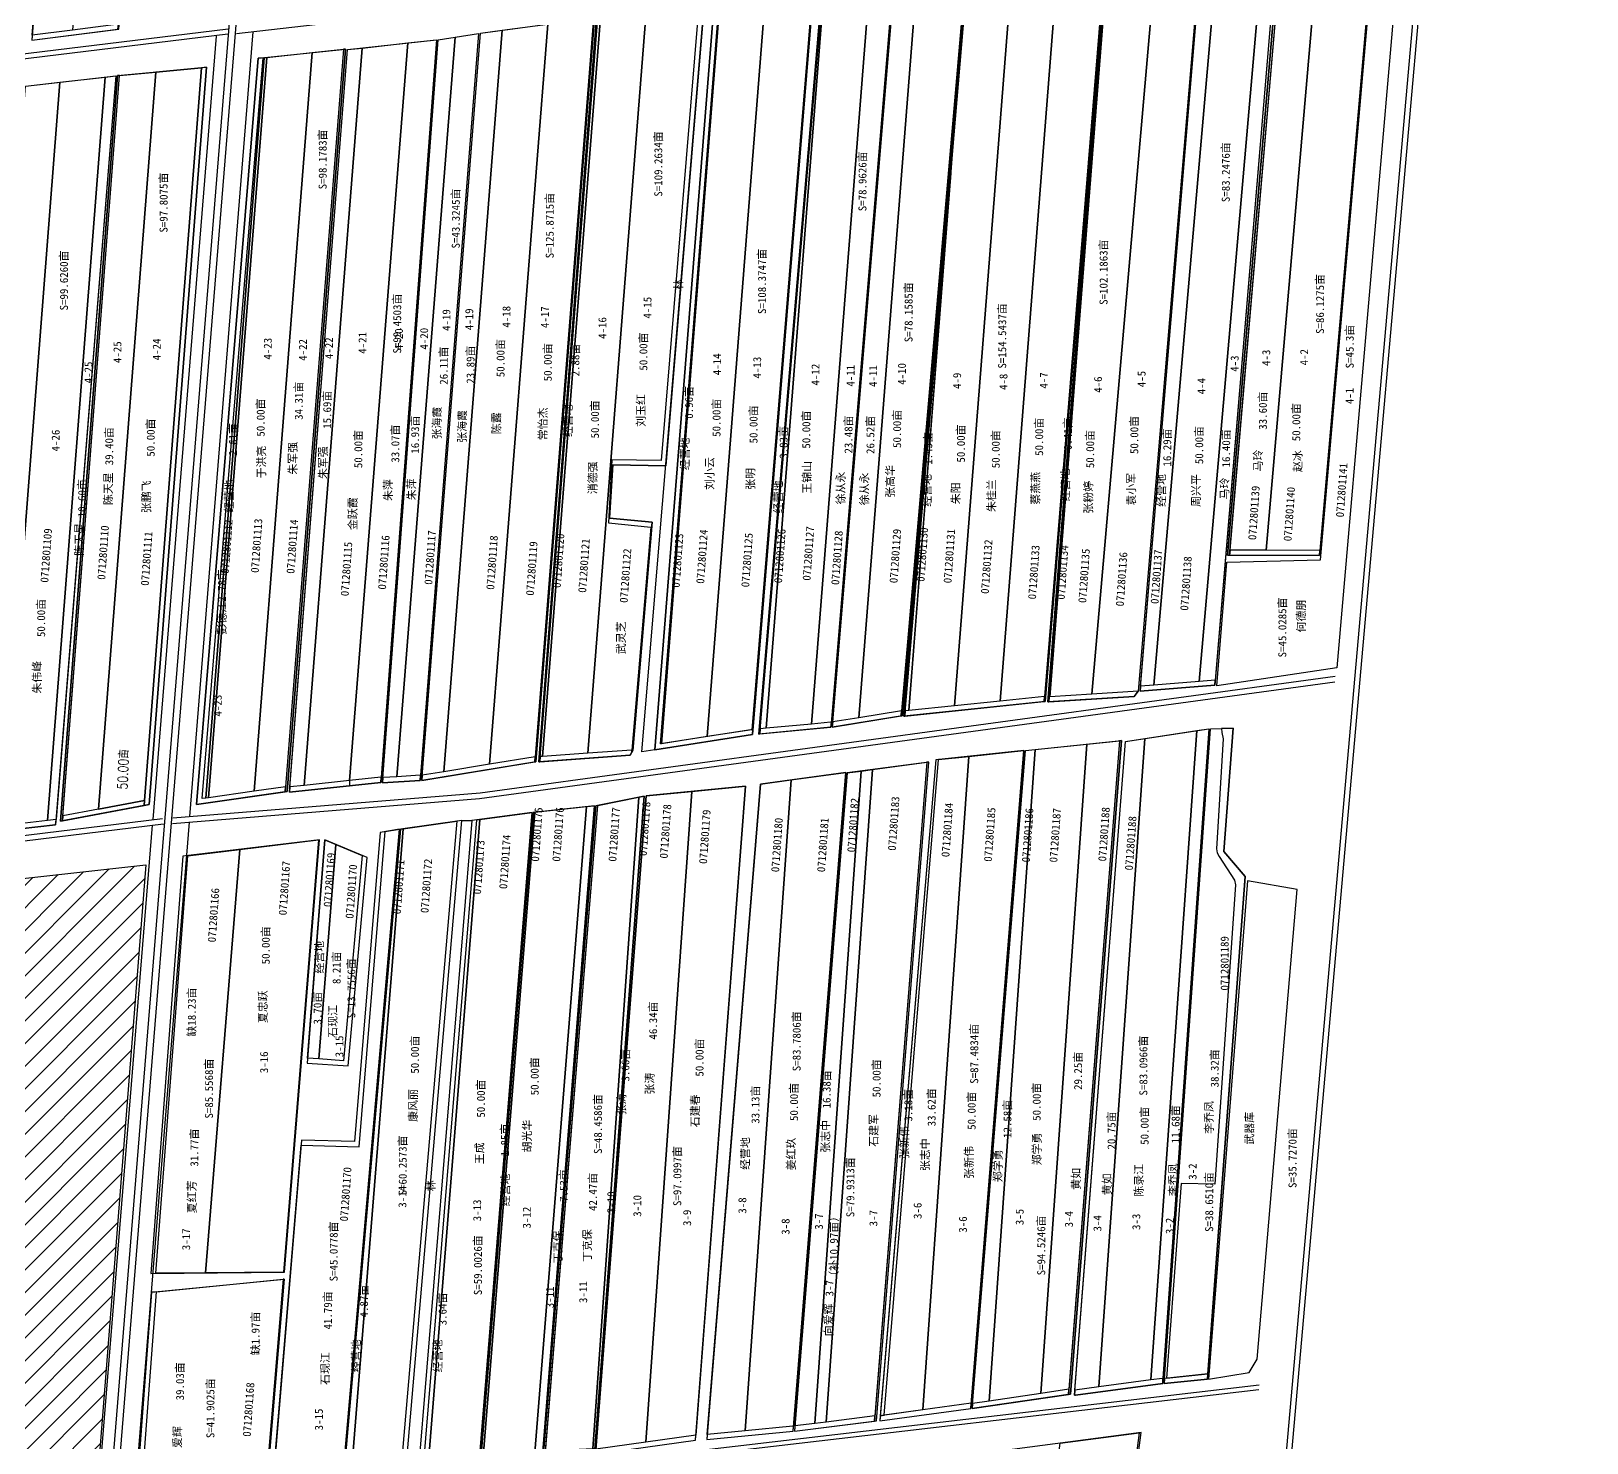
# Model space of a CAD drawing. Extents: x 544477 to 562575, y 4986974 to 4992709.
# Drawn here: x 547073 to 548629, y 4989064 to 4990475 of the extents above; entities that cross this region are included whole.
import ezdxf
from ezdxf.enums import TextEntityAlignment as Align

# ---------------------------------------------------------------- set-up
doc = ezdxf.new("R2010")
doc.units = 0
doc.header["$LTSCALE"] = 10
doc.layers.get('0').update_dxf_attribs({"linetype": 'CONTINUOUS'})
for name, color, linetype in [('2019年企业分流', 7, 'CONTINUOUS'), ('2021', 7, 'CONTINUOUS'), ('2022年', 6, 'CONTINUOUS'), ('JMD', 6, 'CONTINUOUS'), ('出水桩地块', 2, 'CONTINUOUS'), ('地号', 7, 'CONTINUOUS'), ('地物扣减', 7, 'CONTINUOUS'), ('地籍号', 2, 'CONTINUOUS'), ('权利人', 1, 'CONTINUOUS'), ('注记', 1, 'CONTINUOUS'), ('测地框', 7, 'CONTINUOUS'), ('测地框面积', 7, 'CONTINUOUS'), ('经营地地块', 7, 'CONTINUOUS'), ('经营地面积', 7, 'CONTINUOUS'), ('路、林、渠', 7, 'CONTINUOUS'), ('身份地地块', 7, 'CONTINUOUS'), ('身份地面积', 7, 'CONTINUOUS'), ('连部', 7, 'CONTINUOUS')]:
    doc.layers.add(name, color=color, linetype=linetype)
doc.styles.add('HZ', font='rs.shx', dxfattribs={"width": 0.8, "bigfont": 'hztxt.shx'})
doc.styles.add('宋体', font='')
doc.styles.get('宋体').set_extended_font_data('SimSun')

msp = doc.modelspace()

# ---------------------------------------------------------------- hatches: boundary and pattern name
at = {"layer": 'JMD', "linetype": 'Continuous'}
h = msp.add_hatch(dxfattribs=at)
h.set_pattern_fill('411B', scale=10, style=0)
h.set_pattern_definition([(45, (0, 0), (-11.3137085, 11.3137085), [])])
h.paths.add_polyline_path([(547188, 4989641.5), (546594, 4989575.6), (546544.6, 4988925.2), (547137.6, 4988997.8)])
h.paths.add_polyline_path([(546933.2, 4989381.4), (546933.2, 4989326.7), (546776.5, 4989326.7), (546776.5, 4989381.4)])

# ---------------------------------------------------------------- linework, layer by layer
at = {"linetype": 'Continuous', "elevation": 282.2, "flags": 128}
msp.add_lwpolyline([(548252.5, 4989777.4), (548263.5, 4989777.8), (548263.6, 4989773.7), (548265, 4989767.5), (548258.5, 4989657.5), (548259.2, 4989653.7), (548261, 4989649.9), (548276.4, 4989626.1), (548277.5, 4989621.4), (548256.8, 4989322.3), (548223, 4989323.2), (548208.3, 4989128.4), (548206.5, 4989128.2)], close=True, dxfattribs=at)
at = {"color": 2, "linetype": 'Continuous', "flags": 128}
msp.add_lwpolyline([(548287, 4989630), (548265.7, 4989654.9), (548275, 4989778.2), (548263.5, 4989777.8), (548263.6, 4989773.7), (548265, 4989767.5), (548258.5, 4989657.5), (548259.2, 4989653.7), (548261, 4989649.9), (548276.4, 4989626.1), (548277.5, 4989621.4), (548256.8, 4989322.3), (548223, 4989323.2), (548208.3, 4989128.4), (548249.9, 4989132.7)], close=True, dxfattribs=at)
at = {"layer": '2019年企业分流', "color": 2, "linetype": 'Continuous'}
msp.add_lwpolyline([(547306.4, 4990448.2), (547309, 4990448.5), (547250.8, 4989708.6), (547248.2, 4989708.3)], close=True, dxfattribs=at)
at = {"layer": '2019年企业分流', "color": 1, "linetype": 'Continuous'}
msp.add_lwpolyline([(547576.9, 4989694.1), (547628.8, 4989699.7), (547577.1, 4989054.3), (547524.9, 4989045.4)], close=True, dxfattribs=at)
at = {"layer": '2021', "color": 1, "linetype": 'Continuous'}
for points in [[(547544.4, 4990475.6), (547589.9, 4990481.7), (547531.7, 4989742.1), (547486.1, 4989734.6)], [(547680.9, 4989709.2), (547686.3, 4989710.3), (547637.1, 4989057.9), (547634.9, 4989057.8)], [(547688.4, 4989710.6), (547734.1, 4989714.9), (547688.1, 4989064.7), (547638.1, 4989057.7), (547638.1, 4989057.7)]]:
    msp.add_lwpolyline(points, close=True, dxfattribs=at)
at = {"layer": '2022年', "color": 4, "linetype": 'Continuous'}
for points in [[(547688.2, 4990493.9), (547741.1, 4990500.5), (547703.3, 4990045.5), (547654.1, 4990046.3), (547650.5, 4989983.2), (547692.8, 4989979.1), (547674.1, 4989756.2), (547630, 4989753.1)], [(547589.9, 4990481.7), (547635.5, 4990488), (547577.4, 4989749.5), (547531.7, 4989742.1)], [(547404.3, 4990457.9), (547449.9, 4990463), (547391.9, 4989725.7), (547346.3, 4989720.9)], [(548128.7, 4989762.2), (548161.5, 4989765.6), (548110.7, 4989117.4), (548082.8, 4989113.3)], [(548167.6, 4989764.8), (548186.7, 4989767.8), (548140.9, 4989119.7), (548116.9, 4989116.4)], [(547889.3, 4989733.5), (547903.1, 4989735.3), (547856.9, 4989083.2), (547836.9, 4989080.7)], [(548102, 4989063.5), (548181, 4989073.9), (548135.8, 4988727.1), (548130.2, 4988722), (548120.4, 4988656.1), (548099.1, 4988630.5), (548045.2, 4988628.5)]]:
    msp.add_lwpolyline(points, close=True, dxfattribs=at)
at = {"layer": '2022年', "color": 4, "linetype": 'Continuous', "flags": 128}
msp.add_lwpolyline([(547926.1, 4989091.5), (547980.6, 4989746.7), (548011, 4989749.9), (547964.8, 4989096.8)], close=True, dxfattribs=at)
at = {"layer": '出水桩地块', "color": 7, "linetype": 'Continuous', "flags": 128}
for points in [[(548324.3, 4990567.9), (548322.2, 4990567.7), (548269.5, 4989951), (548271.5, 4989951)], [(548147.8, 4990547.3), (548146.7, 4990547.2), (548086.4, 4989809.8), (548086, 4989804.7), (548087, 4989804.8)], [(548149.3, 4990547.3), (548148.3, 4990547.1), (548089.9, 4989804.4), (548090.9, 4989804.5)], [(548008.6, 4990532.3), (548007.6, 4990532.2), (547943.5, 4989795.4), (547943.1, 4989790.3), (547944.1, 4989790.5)], [(548010, 4990532.4), (548009, 4990532.3), (547945.7, 4989790.1), (547946.7, 4989790.2)], [(547864.8, 4990514.6), (547863.8, 4990514.5), (547800.9, 4989772.3), (547801.9, 4989772.4)], [(547855.1, 4990511.9), (547854.1, 4990511.8), (547793.9, 4989776.6), (547794.9, 4989776.8)], [(547636.5, 4990488.1), (547635.5, 4990488), (547577, 4989744.4), (547578, 4989744.6)], [(547639.9, 4990487.9), (547638.8, 4990487.8), (547580.9, 4989744.6), (547581.9, 4989744.6)], [(547387.6, 4990456.8), (547385.6, 4990456.6), (547327.9, 4989719.6), (547327.9, 4989719.6), (547327.5, 4989714.5), (547329.5, 4989714.8)], [(547161.9, 4990430.5), (547159.8, 4990430.3), (547102.8, 4989685.1), (547104.8, 4989685.5)], [(547971, 4989744.3), (547969, 4989744), (547916.4, 4989085.6), (547918.4, 4989085.8)], [(547326.3, 4989227.4), (547325.3, 4989227.3), (547307.6, 4989013.5), (547308.6, 4989013.6)], [(548122.3, 4988655.2), (548132.1, 4988721), (548137.6, 4988726.1), (548183.1, 4989074.2), (548181, 4989073.9), (548135.8, 4988727.1), (548130.2, 4988722), (548120.4, 4988656.1), (548099.1, 4988630.5), (548101.8, 4988630.6)]]:
    msp.add_lwpolyline(points, close=True, dxfattribs=at)
at = {"layer": '地物扣减', "color": 7, "linetype": 'Continuous', "flags": 128}
for points in [[(548091.3, 4989809.5), (548149.3, 4990547.3), (548148.3, 4990547.1), (548089.9, 4989804.4), (548090.9, 4989804.5)], [(547694.2, 4989983.9), (547651.8, 4989988.1), (547654.9, 4990041.3), (547707.8, 4990040.4), (547746.2, 4990501.1), (547741.1, 4990500.5), (547703.3, 4990045.5), (547654.1, 4990046.3), (547650.5, 4989983.2), (547692.8, 4989979.1), (547674.1, 4989756.2), (547673.9, 4989753.9), (547675.1, 4989755.7)], [(547794.5, 4989771.7), (547794.9, 4989776.8), (547702.5, 4989762.5), (547761.2, 4990503.2), (547756.1, 4990502.7), (547697.1, 4989756.6)], [(547160.3, 4990476.7), (547160.7, 4990481.7), (547114.8, 4990475.9), (547074.5, 4990470.8), (547074.1, 4990465.7)], [(547248.9, 4990438.6), (547243.9, 4990438.2), (547186.9, 4989705.9), (547186.5, 4989700.8), (547191.6, 4989701.7)], [(547327.5, 4989714.5), (547327.9, 4989719.6), (547296.4, 4989715.1), (547250.8, 4989708.6), (547248.2, 4989708.3), (547244.3, 4989707.7), (547305.6, 4990448.2), (547300.5, 4990447.6), (547238.8, 4989701.9)], [(547950.8, 4989795.7), (547947.2, 4989795.3), (547993, 4990332.7)], [(548361.8, 4989955.8), (548308, 4989955.9), (548271.9, 4989956), (548271.5, 4989951), (548361.3, 4989950.8)], [(548176.1, 4989809.9), (548180.2, 4989815.2), (548133.9, 4989812.2), (548091.7, 4989809.5), (548091.3, 4989809.5), (548090.9, 4989804.5)], [(548256.7, 4989821), (548257.1, 4989826), (548241.2, 4989824.8), (548195.9, 4989821.2), (548182.4, 4989820.1), (548182, 4989815.1)], [(548086, 4989804.7), (548086.4, 4989809.8), (548042, 4989805.2), (547996.4, 4989800.4), (547950.8, 4989795.7), (547947.2, 4989795.3), (547946.7, 4989790.2)], [(547872.9, 4989779.1), (547873.4, 4989784.2), (547872.4, 4989784.1), (547853.7, 4989782.3), (547808.1, 4989778), (547802.3, 4989777.4), (547801.9, 4989772.4)], [(547943.1, 4989790.3), (547943.5, 4989795.4), (547900.8, 4989788.6), (547874.8, 4989784.4), (547874.3, 4989779.3)], [(547673.9, 4989753.9), (547674.1, 4989756.2), (547630, 4989753.1), (547584.7, 4989749.8), (547582.3, 4989749.7), (547581.9, 4989744.6), (547672.2, 4989751)], [(548163.5, 4989765.8), (548161.5, 4989765.6), (548110.3, 4989112.2), (548112.3, 4989112.5)], [(547577, 4989744.4), (547577.4, 4989749.5), (547531.7, 4989742.1), (547486.1, 4989734.6), (547464.4, 4989731), (547463.9, 4989725.9)], [(547422.9, 4989724), (547423.3, 4989729), (547423.1, 4989729), (547391.9, 4989725.7), (547346.3, 4989720.9), (547332, 4989719.4), (547331.6, 4989714.3)], [(547423.3, 4989729), (547423.1, 4989729), (547391.9, 4989725.7), (547391.6, 4989720.7), (547422.9, 4989724)], [(547462.8, 4989731), (547462.4, 4989731), (547439, 4989729.5), (547425, 4989728.7), (547424.6, 4989723.6), (547462.4, 4989726)], [(547462.8, 4989731), (547462.4, 4989731), (547439, 4989729.5), (547425, 4989728.7), (547424.6, 4989723.6), (547462.4, 4989726)], [(547186.5, 4989700.8), (547186.9, 4989705.9), (547140.8, 4989697.3), (547105.2, 4989690.6), (547104.8, 4989685.5)], [(547186.9, 4989705.9), (547140.8, 4989697.3), (547105.2, 4989690.6), (547104.8, 4989685.5), (547186.5, 4989700.8)], [(547639.9, 4989701), (547637.9, 4989700.5), (547585.4, 4989050.2), (547587.4, 4989050.3)], [(547098, 4989681.6), (547098.4, 4989686.7), (547089.7, 4989685.7), (547044.4, 4989680.6), (547009.5, 4989676.6), (547009.1, 4989671.5)], [(547504, 4989686), (547499, 4989685.3), (547442.8, 4989032.5), (547393.1, 4989026.9), (547385.5, 4989026.1), (547385, 4989021), (547447.5, 4989028)], [(547521.1, 4989039.7), (547521.5, 4989044.8), (547520.5, 4989044.7), (547469.9, 4989036.9), (547465.4, 4989036.1), (547519, 4989686.6), (547513.9, 4989686), (547459.9, 4989030.2)], [(547308.6, 4989013.6), (547326.3, 4989227.4), (547325.3, 4989227.3), (547308.1, 4989018.6), (547183.3, 4989006), (547198.9, 4989214.9), (547193.8, 4989214.4), (547177.9, 4989000.5)], [(548249.9, 4989132.7), (548206.5, 4989128.2), (548206.2, 4989123.1), (548249.5, 4989127.6)], [(548110.3, 4989112.2), (548110.7, 4989117.4), (548082.8, 4989113.3), (548031, 4989105.6), (548014.5, 4989103.2), (548014, 4989098.1)], [(548204.6, 4989123.2), (548204.9, 4989128.2), (548204.4, 4989128.3), (548192.8, 4989126.7), (548140.9, 4989119.7), (548116.9, 4989116.4), (548116.5, 4989111.5), (548117.3, 4989111.4)], [(548012.7, 4989098.3), (548013.1, 4989103.4), (547964.8, 4989096.8), (547922.3, 4989091), (547921.8, 4989085.9)], [(547916.4, 4989085.6), (547916.8, 4989090.7), (547868.2, 4989084.6), (547856.9, 4989083.2), (547836.9, 4989080.7), (547836.5, 4989075.6)], [(547737.7, 4989066.6), (547738.1, 4989071.7), (547688.1, 4989064.7), (547638.1, 4989057.7), (547637.7, 4989052.6)], [(547835.1, 4989075.6), (547835.5, 4989080.6), (547834.8, 4989080.6), (547787.1, 4989075.9), (547749.2, 4989072.2), (547748.8, 4989067.1)]]:
    msp.add_lwpolyline(points, close=True, dxfattribs=at)
msp.add_lwpolyline([(547391.9, 4989725.7), (547391.6, 4989720.7)], dxfattribs=at)
at = {"layer": '测地框', "linetype": 'Continuous', "flags": 128}
for points, elevation in [([(547219.5, 4991214.6), (547133.5, 4991207.4), (547074.1, 4990465.7), (547161.3, 4990476.8)], 280.4), ([(548417.6, 4990580.7), (548443.4, 4990583.7), (548378.6, 4989838.4), (548258.7, 4989820.6), (548268.9, 4989944), (548362.4, 4989946.5)], 281.1), ([(548322.2, 4990567.7), (548415.9, 4990578.1), (548361.3, 4989950.8), (548269.5, 4989951)], 281.3), ([(548244, 4990558.4), (548319.5, 4990567.9), (548256.7, 4989821), (548182, 4989815.1)], 281.4), ([(548009, 4990532.3), (548147.8, 4990547.3), (548087, 4989804.8), (547945.7, 4989790.1)], 281.4), ([(548148.3, 4990547.1), (548242.6, 4990558.5), (548180.2, 4989815.2), (548176.1, 4989809.9), (548089.9, 4989804.4)], 281.5), ([(547936.4, 4990523.4), (548008.6, 4990532.3), (547944.1, 4989790.5), (547874.3, 4989779.3)], 281.1), ([(547863.8, 4990514.5), (547934.7, 4990522.5), (547872.9, 4989779.1), (547800.9, 4989772.3)], 281.3), ([(547638.8, 4990487.8), (547746.2, 4990501.1), (547707.8, 4990040.4), (547654.9, 4990041.3), (547651.8, 4989988.1), (547694.2, 4989983.9), (547675.1, 4989755.7), (547672.2, 4989751), (547580.9, 4989744.6)], 281.5), ([(547756.1, 4990502.7), (547855.1, 4990511.9), (547794.5, 4989771.7), (547697.1, 4989756.6)], 281.4), ([(547522.6, 4990472.6), (547636.5, 4990488.1), (547578, 4989744.6), (547463.9, 4989725.9)], 281.2), ([(547480.3, 4990466.2), (547520.8, 4990472.5), (547462.4, 4989726), (547424.6, 4989723.6)], 281.2), ([(547300.5, 4990447.6), (547387.6, 4990456.8), (547329.5, 4989714.8), (547238.8, 4989701.9)], 281.4), ([(547389.9, 4990456.3), (547478.8, 4990466.2), (547422.9, 4989724), (547331.6, 4989714.3)], 281.2), ([(547191.6, 4989701.7), (547102.8, 4989685.1), (547159.8, 4990430.3), (547248.9, 4990438.6)], 281.1), ([(547098, 4989681.6), (547009.1, 4989671.5), (547067.7, 4990419.8), (547158, 4990430)], 281.2), ([(548167.6, 4989764.8), (548250.8, 4989777.5), (548204.6, 4989123.2), (548117.3, 4989111.4), (548116.5, 4989111.5)], 281.7), ([(548249.5, 4989127.6), (548206.2, 4989123.1), (548252.5, 4989777.4), (548275, 4989778.2), (548265.7, 4989654.9), (548287, 4989630)], 282.2), ([(548065.8, 4989755.8), (547977.9, 4989746.4), (547921.8, 4989085.9), (548012.7, 4989098.3)], 281.7), ([(548067.6, 4989755.8), (548163.5, 4989765.8), (548112.3, 4989112.5), (548014, 4989098.1)], 281.7), ([(547971, 4989744.3), (547889.3, 4989733.5), (547836.5, 4989075.6), (547918.4, 4989085.8)], 281.7), ([(547887.9, 4989733.9), (547802.5, 4989722.1), (547748.8, 4989067.1), (547835.1, 4989075.6)], 281.8), ([(547686.3, 4989710.3), (547637.9, 4989700.5), (547585.4, 4989050.2), (547636.7, 4989052.9)], 281.9), ([(547787.6, 4989720.1), (547688.4, 4989710.6), (547637.7, 4989052.6), (547737.7, 4989066.6)], 281.7), ([(547574.2, 4989693.9), (547513.9, 4989686), (547459.9, 4989030.2), (547521.1, 4989039.7)], 281.6), ([(547636.7, 4989700.5), (547575.3, 4989694), (547522.2, 4989039.8), (547584.6, 4989050.5)], 281.8), ([(547441.7, 4989677.3), (547422.4, 4989673.7), (547396.8, 4989365), (547343.7, 4989366.5), (547314.3, 4989014), (547384.3, 4989021.1)], 281.6), ([(547504, 4989686), (547442.8, 4989677.3), (547385, 4989021), (547447.5, 4989028)], 281.7), ([(547361.8, 4989666.5), (547225.1, 4989650.1), (547193.3, 4989233.2), (547326.8, 4989234.6)], 281.6), ([(547409.4, 4989648.9), (547367.1, 4989666.6), (547349.3, 4989443.4), (547390.3, 4989440.5)], 281.3), ([(548339, 4989616.9), (548289.4, 4989625.6), (548250.4, 4989127.4), (548291.2, 4989134.1), (548299.2, 4989147.5)], 281.9), ([(547193.8, 4989214.4), (547326.3, 4989227.4), (547308.6, 4989013.6), (547177.9, 4989000.5)], 281.8), ([(548183.1, 4989074.2), (548041.6, 4989055.6), (547991.1, 4988634.9), (548007.7, 4988622.2), (548097.5, 4988625.4), (548122.3, 4988655.2), (548132.1, 4988721), (548137.6, 4988726.1)], 282.5)]:
    msp.add_lwpolyline(points, close=True, dxfattribs=dict(at, elevation=elevation))
at = {"layer": '经营地地块', "color": 5, "linetype": 'Continuous'}
for points in [[(548149.3, 4990547.3), (548149.7, 4990547.3), (548091.7, 4989809.5), (548091.3, 4989809.5)], [(548244, 4990558.4), (548260.1, 4990560.4), (548195.9, 4989821.2), (548182.4, 4989820.1)], [(547864.8, 4990514.6), (547866, 4990514.7), (547808.1, 4989778), (547802.3, 4989777.4)], [(547761.2, 4990503.2), (547761.8, 4990503.2), (547703.6, 4989762.6), (547702.5, 4989762.5)], [(547639.9, 4990487.9), (547642.7, 4990488.3), (547584.7, 4989749.8), (547582.3, 4989749.7)], [(547305.6, 4990448.2), (547306.4, 4990448.2), (547248.2, 4989708.3), (547244.3, 4989707.7)], [(547575.3, 4989694), (547576.9, 4989694.1), (547524.9, 4989045.4), (547522.6, 4989045)], [(547442.8, 4989677.3), (547445.3, 4989677.6), (547393.1, 4989026.9), (547385.5, 4989026.1)], [(547519, 4989686.6), (547522, 4989687), (547469.9, 4989036.9), (547465.4, 4989036.1)], [(547367.1, 4989666.6), (547378.2, 4989661.9), (547361, 4989447.6), (547349.7, 4989448.4)]]:
    msp.add_lwpolyline(points, close=True, dxfattribs=at)
at = {"layer": '经营地地块', "color": 5, "linetype": 'Continuous', "flags": 128}
msp.add_lwpolyline([(547922.3, 4989091), (547926.1, 4989091.5), (547980.6, 4989746.7), (547977.9, 4989746.4)], close=True, dxfattribs=at)
at = {"layer": '经营地面积', "color": 5, "linetype": 'Continuous'}
msp.add_lwpolyline([(548067.6, 4989755.8), (548077, 4989756.8), (548031, 4989105.6), (548014.5, 4989103.2)], close=True, dxfattribs=at)
at = {"layer": '路、林、渠', "color": 5, "linetype": 'Continuous', "flags": 128}
for points, elevation in [([(548623.2, 4992394), (548249.6, 4988168.6)], 281.8), ([(548628.6, 4992394), (548255.1, 4988168.3)], 281.8), ([(547094.3, 4988289.4), (547419.1, 4992302.3), (547419.1, 4992326.7), (547418.2, 4992329.1), (547414, 4992330.4)], 282.8), ([(547094.3, 4988289.4), (547419.1, 4992302.3), (547419.1, 4992326.7), (547418.2, 4992329.1), (547414, 4992330.4)], 282.8), ([(547101, 4988289.9), (547426, 4992302.1), (547428.7, 4992327.6), (547429.3, 4992330.2), (547432.7, 4992332.2)], 282.8), ([(547101, 4988289.9), (547426, 4992302.1), (547428.7, 4992327.6), (547429.3, 4992330.2), (547432.7, 4992332.2)], 282.8)]:
    msp.add_lwpolyline(points, dxfattribs=dict(at, elevation=elevation))
at = {"layer": '路、林、渠', "color": 4, "linetype": 'Continuous', "flags": 128}
for points, elevation in [([(547278.9, 4990472.3), (548465.3, 4990608.3)], 281.9), ([(547270.2, 4990471.6), (545528.1, 4990259.2)], 281.7), ([(547270.6, 4990476.8), (545528.5, 4990264.4)], 281.6), ([(547522.3, 4989713.5), (548377.1, 4989830.1)], 281.9), ([(547521.7, 4989708), (548376.6, 4989824.6)], 282.1), ([(547214.7, 4989682.8), (547521.7, 4989708)], 282.1), ([(547214.7, 4989682.8), (547521.7, 4989708)], 282.1), ([(547215.2, 4989688.4), (547522.3, 4989713.5)], 281.9), ([(547215.2, 4989688.4), (547522.3, 4989713.5)], 281.9), ([(547205.7, 4989682.1), (545475.4, 4989470.7)], 282.1), ([(547204.9, 4989687.5), (545475.8, 4989476.2)], 281.9), ([(547159.2, 4988983.8), (548300.8, 4989117.3)], 282.4), ([(547159.4, 4988988.4), (548301, 4989122)], 282.6)]:
    msp.add_lwpolyline(points, dxfattribs=dict(at, elevation=elevation))
at = {"layer": '路、林、渠', "color": 3, "linetype": 'Continuous', "flags": 128}
for points, elevation in [([(547746.2, 4990501.1), (547756.1, 4990502.7), (547697.1, 4989756.6), (547684.1, 4989754.6)], 281.5), ([(547504, 4989686), (547513.9, 4989686), (547459.9, 4989030.2), (547447.5, 4989028)], 281.7)]:
    msp.add_lwpolyline(points, close=True, dxfattribs=dict(at, elevation=elevation))
for points, elevation in [([(547195.4, 4989686.7), (547258.7, 4990469.8)], 282.1), ([(547232.2, 4989689.7), (547295.6, 4990474.2)], 282), ([(547139.3, 4988994.4), (547194.9, 4989681.2)], 282.1), ([(547176, 4988995.8), (547231.7, 4989684.2)], 282)]:
    msp.add_lwpolyline(points, dxfattribs=dict(at, elevation=elevation))
at = {"layer": '身份地地块', "color": 1, "linetype": 'Continuous'}
for points in [[(547133.5, 4991207.4), (547172.8, 4991210.7), (547114.8, 4990475.9), (547074.5, 4990470.8)], [(548361.5, 4990572.1), (548415.9, 4990578.1), (548361.8, 4989955.8), (548308, 4989955.9)], [(548260.1, 4990560.4), (548305.7, 4990566.2), (548241.2, 4989824.8), (548195.9, 4989821.2)], [(548305.7, 4990566.2), (548319.5, 4990567.9), (548257.1, 4989826), (548241.2, 4989824.8)], [(548324.3, 4990567.9), (548361.5, 4990572.1), (548308, 4989955.9), (548271.9, 4989956)], [(548099.9, 4990542.1), (548146.7, 4990547.2), (548086.4, 4989809.8), (548042, 4989805.2)], [(548149.7, 4990547.3), (548198.3, 4990553.2), (548133.9, 4989812.2), (548091.7, 4989809.5)], [(548198.3, 4990553.2), (548242.6, 4990558.5), (548180.2, 4989815.2), (548180.2, 4989815.2), (548133.9, 4989812.2)], [(547958.8, 4990526.2), (548007.6, 4990532.2), (547943.5, 4989795.4), (547900.8, 4989788.6)], [(548009, 4990532.3), (548054.3, 4990537.2), (547996.4, 4989800.4), (547950.8, 4989795.7), (548004.8, 4990482.9)], [(548054.3, 4990537.2), (548099.9, 4990542.1), (548042, 4989805.2), (547996.4, 4989800.4)], [(547864.8, 4990514.6), (547866, 4990514.7), (547808.1, 4989778), (547802.3, 4989777.4)], [(547866, 4990514.7), (547911.6, 4990519.9), (547853.7, 4989782.3), (547808.1, 4989778)], [(547911.6, 4990519.9), (547934.7, 4990522.5), (547873.4, 4989784.2), (547872.4, 4989784.1), (547853.7, 4989782.3)], [(547936.4, 4990523.4), (547958.8, 4990526.2), (547900.8, 4989788.6), (547874.8, 4989784.4)], [(547761.2, 4990503.2), (547761.8, 4990503.2), (547703.6, 4989762.6), (547702.5, 4989762.5)], [(547761.8, 4990503.2), (547807.2, 4990507.5), (547749.3, 4989769.7), (547703.6, 4989762.6)], [(547807.2, 4990507.5), (547854.1, 4990511.8), (547793.9, 4989776.6), (547749.3, 4989769.7)], [(547639.9, 4990487.9), (547642.7, 4990488.3), (547584.7, 4989749.8), (547582.3, 4989749.7)], [(547642.7, 4990488.3), (547688.2, 4990493.9), (547630, 4989753.1), (547584.7, 4989749.8)], [(547480.3, 4990466.2), (547497.2, 4990468.8), (547439, 4989729.5), (547425, 4989728.7)], [(547497.2, 4990468.8), (547520.8, 4990472.5), (547462.8, 4989731), (547462.4, 4989731), (547439, 4989729.5)], [(547522.6, 4990472.6), (547544.4, 4990475.6), (547486.1, 4989734.6), (547464.4, 4989731)], [(547309, 4990448.5), (547354.4, 4990453.3), (547296.4, 4989715.1), (547250.8, 4989708.6)], [(547354.4, 4990453.3), (547385.6, 4990456.6), (547327.9, 4989719.6), (547296.4, 4989715.1)], [(547389.9, 4990456.3), (547404.3, 4990457.9), (547346.3, 4989720.9), (547332, 4989719.4)], [(547449.9, 4990463), (547478.8, 4990466.2), (547423.3, 4989729), (547423.1, 4989729), (547391.9, 4989725.7)], [(547198.2, 4990433.9), (547243.9, 4990438.2), (547186.9, 4989705.9), (547140.8, 4989697.3)], [(547305.6, 4990448.2), (547306.4, 4990448.2), (547248.2, 4989708.3), (547244.3, 4989707.7)], [(547067.7, 4990419.8), (547102.3, 4990423.7), (547044.4, 4989680.6), (547009.5, 4989676.6)], [(547102.3, 4990423.7), (547147.5, 4990428.8), (547089.7, 4989685.7), (547044.4, 4989680.6)], [(547147.5, 4990428.8), (547158, 4990430), (547098.4, 4989686.7), (547089.7, 4989685.7)], [(547161.9, 4990430.5), (547198.2, 4990433.9), (547140.8, 4989697.3), (547105.2, 4989690.6)], [(548186.7, 4989767.8), (548238.7, 4989775.7), (548192.8, 4989126.7), (548140.9, 4989119.7)], [(548238.7, 4989775.7), (548250.8, 4989777.5), (548204.9, 4989128.2), (548204.4, 4989128.3), (548192.8, 4989126.7)], [(548252.5, 4989777.4), (548275, 4989778.2), (548265.7, 4989654.9), (548287, 4989630), (548249.9, 4989132.7), (548206.5, 4989128.2)], [(548011, 4989749.9), (548065.8, 4989755.8), (548013.1, 4989103.4), (547964.8, 4989096.8)], [(548077, 4989756.8), (548128.7, 4989762.2), (548082.8, 4989113.3), (548031, 4989105.6)], [(547914.4, 4989736.8), (547969, 4989744), (547916.8, 4989090.7), (547868.2, 4989084.6)], [(547802.5, 4989722.1), (547833.1, 4989726.4), (547787.1, 4989075.9), (547749.2, 4989072.2)], [(547833.1, 4989726.4), (547887.9, 4989733.9), (547835.5, 4989080.6), (547834.8, 4989080.6), (547787.1, 4989075.9)], [(547903.1, 4989735.3), (547914.4, 4989736.8), (547868.2, 4989084.6), (547856.9, 4989083.2)], [(547639.9, 4989701), (547680.9, 4989709.2), (547634.9, 4989057.8), (547587.8, 4989055.4)], [(547734.1, 4989714.9), (547787.6, 4989720.1), (547738.1, 4989071.7), (547688.1, 4989064.7)], [(547522, 4989687), (547574.2, 4989693.9), (547521.5, 4989044.8), (547520.5, 4989044.7), (547469.9, 4989036.9)], [(547628.8, 4989699.7), (547636.7, 4989700.5), (547585, 4989055.6), (547584.9, 4989055.6), (547577.1, 4989054.3)], [(547427.5, 4989674.7), (547441.7, 4989677.3), (547384.7, 4989026.1), (547384.4, 4989026.2), (547314.8, 4989019.1), (547343.3, 4989361.5), (547401.4, 4989359.8)], [(547445.3, 4989677.6), (547499, 4989685.3), (547442.8, 4989032.5), (547393.1, 4989026.9)], [(547282.1, 4989656.9), (547360.8, 4989666.4), (547325.8, 4989234.6), (547247.8, 4989233.8)], [(547378.2, 4989661.9), (547404.5, 4989650.9), (547385.8, 4989445.8), (547361, 4989447.6)], [(547230.2, 4989650.7), (547282.1, 4989656.9), (547247.8, 4989233.8), (547198.3, 4989233.3)], [(547198.9, 4989214.9), (547325.3, 4989227.3), (547308.1, 4989018.6), (547183.3, 4989006)]]:
    msp.add_lwpolyline(points, close=True, dxfattribs=at)
at = {"layer": '身份地地块', "color": 1, "linetype": 'Continuous', "flags": 128}
for points in [[(547243.9, 4990438.2), (547198.2, 4990433.9), (547140.8, 4989697.3), (547186.9, 4989705.9)], [(547964.8, 4989096.8), (548011, 4989749.9), (548065.8, 4989755.8), (548013.1, 4989103.4)]]:
    msp.add_lwpolyline(points, close=True, dxfattribs=at)
at = {"layer": '连部', "color": 7, "linetype": 'Continuous', "elevation": 281, "flags": 128}
msp.add_lwpolyline([(546594, 4989575.6), (547188, 4989641.5), (547137.6, 4988997.8), (546544.6, 4988925.2)], close=True, dxfattribs=at)

# ---------------------------------------------------------------- texts
at = {"layer": '2019年企业分流', "linetype": 'Continuous', "style": '宋体'}
msp.add_text('4-18', height=8, rotation=90, dxfattribs=at).set_placement((547552.6, 4990178.4, 282.4))
at = {"layer": '2019年企业分流', "color": 2, "linetype": 'Continuous', "style": '宋体'}
for s, p in [('彭德江2.78亩', (547263.9, 4989904.3)), ('胡光华', (547569.1, 4989370.4))]:
    msp.add_text(s, height=8, rotation=90, dxfattribs=at).set_placement(p, align=Align.MIDDLE)
msp.add_text('50.00亩', height=8, rotation=90, dxfattribs=at).set_placement((547580.8, 4989411.2))
at = {"layer": '2021', "color": 1, "linetype": 'Continuous', "style": '宋体'}
for s, p in [('50.00亩', (547546.7, 4990128.9)), ('46.34亩', (547699.2, 4989466.9)), ('3.66亩', (547671.5, 4989425))]:
    msp.add_text(s, height=8, rotation=90, dxfattribs=at).set_placement(p)
for s, p in [('陈露', (547538.3, 4990082.9)), ('张涛 ', (547691.6, 4989425.6)), ('张涛 ', (547663.4, 4989404.8))]:
    msp.add_text(s, height=8, rotation=90, dxfattribs=at).set_placement(p, align=Align.MIDDLE)
at = {"layer": '2022年', "color": 4, "linetype": 'Continuous', "style": '宋体'}
for s, p in [('50.00亩', (547689.5, 4990135.5)), ('50.00亩', (547593.9, 4990124.8)), ('50.00亩', (547404.5, 4990038)), ('16.38亩', (547872.7, 4989398.1)), ('33.62亩', (547977.6, 4989380.2))]:
    msp.add_text(s, height=8, rotation=90, dxfattribs=at).set_placement(p)
for s, p in [('刘玉红', (547682.8, 4990095.7)), ('常怡杰', (547584.8, 4990082.3)), ('金跃霞', (547394.7, 4989992.5)), ('张志中', (547867.3, 4989370.2)), ('张志中', (547967, 4989351.8)), ('黄如', (548148.7, 4989322.3))]:
    msp.add_text(s, height=8, rotation=90, dxfattribs=at).set_placement(p, align=Align.MIDDLE)
at = {"layer": 'JMD', "color": 2, "linetype": 'Continuous', "style": '宋体'}
for s, p in [('缺18.23亩', (547233.8, 4989494.4)), ('缺1.97亩', (547297.5, 4989173.2))]:
    msp.add_text(s, height=8, rotation=90, dxfattribs=at).set_placement(p, align=Align.MIDDLE)
at = {"layer": '地号', "linetype": 'Continuous', "style": '宋体'}
for s, p in [('4-15', (547693.6, 4990187.5, 282.4)), ('4-19', (547492.6, 4990175.1, 282.4)), ('4-19', (547515.4, 4990175.9, 282.4)), ('4-17', (547591.1, 4990178, 282.4)), ('4-16', (547648.5, 4990167.2, 282.4)), ('4-21', (547408.7, 4990152.3, 282.4)), ('4-20', (547445.1, 4990156, 282.4)), ('4-20', (547470.3, 4990156.5, 282.4)), ('4-25', (547163.7, 4990143, 282.4)), ('4-24', (547203, 4990145.8, 282.4)), ('4-23', (547314, 4990146.5, 282.4)), ('4-22', (547349.1, 4990145.3, 282.4)), ('4-22', (547375.2, 4990147, 282.4)), ('4-25', (547134.7, 4990122.8, 282.4)), ('4-14', (547763.1, 4990130.9, 282.4)), ('4-13', (547803.2, 4990127.6, 282.4)), ('4-12', (547861.5, 4990120.6, 282.4)), ('4-10', (547947.9, 4990121.3, 282.4)), ('4-3', (548280.5, 4990134.3, 282.4)), ('4-3', (548312.1, 4990140.1, 282.4)), ('4-2', (548350, 4990140.7, 282.4)), ('4-11', (547896.6, 4990119.5, 282.4)), ('4-11', (547919.1, 4990119.1, 282.4)), ('4-9', (548003.1, 4990117.1, 282.4)), ('4-8', (548049.4, 4990116.1, 282.4)), ('4-7', (548089.8, 4990117.5, 282.4)), ('4-6', (548144, 4990113.3, 282.4)), ('4-5', (548187.5, 4990118.9, 282.4)), ('4-4', (548247.3, 4990111.8, 282.4)), ('4-1', (548395.4, 4990102, 282.4)), ('4-26', (547102, 4990054.7, 282.4)), ('4-23', (547264, 4989789.8, 282.4)), ('3-15', (547385.6, 4989449.2, 282.4)), ('3-16', (547310.3, 4989433.3, 282.4)), ('武器库', (548295.3, 4989361.9, 282.4)), ('3-2', (548238.5, 4989326.8, 282.4)), ('3-14', (547448.6, 4989298.9, 282.4)), ('3-13', (547523.3, 4989285.3, 282.4)), ('3-10', (547657.3, 4989293.4, 282.4)), ('3-10', (547683.4, 4989289.8, 282.4)), ('3-8', (547788.4, 4989292.9, 282.4)), ('3-6', (547963.6, 4989287.6, 282.4)), ('3-12', (547572.9, 4989278.1, 282.4)), ('3-9', (547733.2, 4989280.6, 282.4)), ('3-8', (547831.6, 4989271.8, 282.4)), ('3-7', (547864.9, 4989276.9, 282.4)), ('3-7', (547919.4, 4989280.2, 282.4)), ('3-6', (548008.9, 4989273.9, 282.4)), ('3-5', (548065.6, 4989281.4, 282.4)), ('3-4', (548114.8, 4989279.2, 282.4)), ('3-4', (548143.3, 4989275.1, 282.4)), ('3-3', (548182.2, 4989276.6, 282.4)), ('3-2', (548215.6, 4989272.5, 282.4)), ('3-17', (547232.4, 4989256.4, 282.4)), ('3-11', (547629.3, 4989203.6, 282.4)), ('3-7', (547875.5, 4989210.2, 282.4)), ('3-11', (547596, 4989198.4, 282.4)), ('3-15', (547365.1, 4989076.3, 282.4))]:
    msp.add_text(s, height=8, rotation=90, dxfattribs=at).set_placement(p)
at = {"layer": '地籍号', "color": 7, "linetype": 'Continuous', "style": '宋体'}
for s, rotation, p in [('0712801141', 86, (548385.6, 4989988.6, 842.9)), ('0712801139', 86, (548297.9, 4989965.9, 842.9)), ('0712801140', 86, (548333.3, 4989964.7, 842.9)), ('0712801112', 86, (547271.1, 4989932.2, 842.9)), ('0712801113', 86, (547300.9, 4989933.1, 842.9)), ('0712801114', 86, (547336.6, 4989932.2, 842.9)), ('0712801109', 86, (547090.6, 4989923.3, 842.9)), ('0712801110', 86, (547147.5, 4989926.2, 842.9)), ('0712801111', 86, (547191, 4989920.2, 842.9)), ('0712801116', 86, (547428.1, 4989916.4, 842.9)), ('0712801117', 86, (547474.4, 4989921.2, 842.9)), ('0712801118', 86, (547536.3, 4989916.2, 842.9)), ('0712801120', 86, (547602.8, 4989918.1, 842.9)), ('0712801123', 86, (547721.7, 4989918.3, 1124.3)), ('0712801124', 86, (547746.2, 4989922.2, 842.9)), ('0712801125', 86, (547791.2, 4989918.7, 842.9)), ('0712801126', 86, (547824, 4989922.8, 842.9)), ('0712801127', 86, (547852.5, 4989925.3, 842.9)), ('0712801128', 86, (547881.1, 4989921, 842.9)), ('0712801129', 86, (547939.4, 4989922.8, 842.9)), ('0712801130', 86, (547966.4, 4989924.2, 842.9)), ('0712801131', 86, (547993.4, 4989922.7, 842.9)), ('0712801115', 86, (547390.8, 4989909.8, 842.9)), ('0712801119', 86, (547576, 4989910.3, 842.9)), ('0712801121', 86, (547628.2, 4989913.2, 842.9)), ('0712801122', 86, (547669.7, 4989903.1, 842.9)), ('0712801132', 86, (548030.7, 4989912.1, 842.9)), ('0712801133', 86, (548077.9, 4989906.6, 842.9)), ('0712801134', 86, (548106.6, 4989906.4, 842.9)), ('0712801135', 86, (548128.1, 4989903, 842.9)), ('0712801137', 86, (548200.4, 4989902, 842.9)), ('0712801136', 86, (548165.6, 4989899.6, 842.9)), ('0712801138', 86, (548230, 4989895.3, 842.9)), ('0712801182', 86, (547897.1, 4989653.8, 842.9)), ('0712801183', 86, (547937.8, 4989655.4, 842.9)), ('0712801175', 86, (547581.1, 4989644.5, 842.9)), ('0712801176', 86, (547602.3, 4989644.5, 842.9)), ('0712801177', 86, (547658.4, 4989644.5, 842.9)), ('0712801178', 86, (547688.8, 4989650.1, 842.9)), ('0712801178', 86, (547709.7, 4989647.6, 842.9)), ('0712801179', 86, (547749, 4989642.2, 842.9)), ('0712801184', 86, (547991.3, 4989649, 842.9)), ('0712801185', 86, (548033.8, 4989644.4, 842.9)), ('0712801186', 86, (548071.7, 4989643.7, 842.9)), ('0712801187', 86, (548099.2, 4989643.7, 842.9)), ('0712801188', 86, (548148, 4989644.7, 842.9)), ('0712801180', 86, (547821.1, 4989634, 842.9)), ('0712801181', 86, (547867, 4989634, 842.9)), ('0712801188', 86, (548174.7, 4989635.7, 842.9)), ('0712801173', 86, (547523.1, 4989611.8, 842.9)), ('0712801174', 86, (547549.2, 4989617.1, 842.9)), ('0712801167', 86, (547328.8, 4989590.8, 842.9)), ('0712801169', 86, (547373.7, 4989599.1, 842.9)), ('0712801171', 86, (547443, 4989592, 842.9)), ('0712801172', 86, (547470.6, 4989593.1, 842.9)), ('0712801170', 86, (547395.6, 4989587.4, 842.9)), ('0712801166', 86, (547257.9, 4989563.8, 842.9)), ('0712801189', 90, (548270.5, 4989515.9, 842.9)), ('0712801170', 86, (547390, 4989284.9, 842.9)), ('0712801168', 86, (547292.9, 4989069.7, 842.9))]:
    msp.add_text(s, height=8, rotation=rotation, dxfattribs=at).set_placement(p)
at = {"layer": '权利人', "color": 1, "linetype": 'Continuous', "style": '宋体'}
for s, p in [('张海霞', (547478.8, 4990083.1)), ('张海霞', (547504.1, 4990079.7)), ('朱军强', (547334.8, 4990047.9)), ('于洪亮', (547303.4, 4990044.1)), ('朱军强', (547365, 4990043.5)), ('刘小云', (547751.5, 4990032.7)), ('马玲', (548299.7, 4990045.6)), ('赵冰', (548339.4, 4990045)), ('陈天星', (547150.3, 4990017.5)), ('消德强', (547634.6, 4990028.3)), ('张明', (547792.5, 4990027.2)), ('王锦山', (547848.8, 4990028.9)), ('徐从永', (547882.5, 4990018.2)), ('徐从永', (547906.1, 4990017.2)), ('张高华', (547932, 4990024.8)), ('蔡燕燕', (548077.2, 4990017.9)), ('袁小军', (548173, 4990016.9)), ('朱阳', (547997.5, 4990012.9)), ('朱桂兰', (548033.2, 4990010.5)), ('张粉婷', (548130.1, 4990008.9)), ('周兴平', (548237.8, 4990015.6)), ('马玲', (548266.2, 4990017.6)), ('陈天星', (547121.3, 4989966.8)), ('武灵芝', (547663, 4989868.4)), ('朱伟峰', (547079.2, 4989829)), ('夏忠跃', (547304.9, 4989499.8)), ('石现江', (547374.9, 4989485.1)), ('康风丽', (547455, 4989401)), ('石建春', (547737, 4989395.7)), ('李乔凤', (548250.7, 4989389.1)), ('石建军', (547915.5, 4989376.1)), ('王成', (547521.5, 4989353.2)), ('经营地', (547787.1, 4989353.1)), ('姜红玖', (547832.9, 4989352.5)), ('郑学勇', (548078.6, 4989357.6)), ('张新伟', (548010.8, 4989344.2)), ('黄如', (548117.8, 4989327.7)), ('陈录江', (548180.5, 4989326.3)), ('李乔凤', (548214.8, 4989326.8)), ('夏红芳', (547233.9, 4989309.7)), ('丁克保', (547599.8, 4989259.7)), ('丁克保', (547629.2, 4989261)), ('向爱辉', (547870.4, 4989186.7)), ('经营地', (547398.2, 4989150.9)), ('经营地', (547479.8, 4989150.7)), ('石现江', (547367.3, 4989138.1)), ('向爱辉', (547219.4, 4989064.2))]:
    msp.add_text(s, height=8, rotation=90, dxfattribs=at).set_placement(p, align=Align.MIDDLE)
at = {"layer": '权利人', "color": 3, "linetype": 'Continuous', "style": '宋体'}
for s, p in [('张鹏飞', (547188.5, 4990009.4)), ('朱萍', (547430.1, 4990016.1)), ('朱萍', (547453.5, 4990016.8))]:
    msp.add_text(s, height=8, rotation=90, dxfattribs=at).set_placement(p, align=Align.MIDDLE)
at = {"layer": '权利人', "color": 1, "linetype": 'Continuous', "style": '宋体'}
msp.add_text('何德朋', height=8, rotation=90, dxfattribs=at).set_placement((548347.1, 4989873.8, 281.4))
at = {"layer": '权利人', "linetype": 'Continuous', "style": 'HZ', "width": 0.8}
msp.add_text('50.00亩', height=10, rotation=87.6123, dxfattribs=at).set_placement((547169.6, 4989716.6))
at = {"layer": '权利人', "color": 5, "linetype": 'Continuous', "style": '宋体'}
for s, p in [('张新伟', (547946.2, 4989364.1)), ('郑学勇', (548039.5, 4989340.8))]:
    msp.add_text(s, height=8, rotation=90, dxfattribs=at).set_placement(p, align=Align.MIDDLE)
at = {"layer": '注记', "linetype": 'Continuous', "style": '宋体'}
for s, p in [('S=98.1783亩', (547364.6, 4990346.6)), ('S=109.2634亩', (547700.1, 4990342)), ('S=83.2476亩', (548267.4, 4990333.8)), ('S=78.9626亩', (547904.2, 4990324.7)), ('S=97.8075亩', (547205.6, 4990303.4)), ('S=43.3245亩', (547497.7, 4990287.5)), ('S=125.8715亩', (547591.6, 4990280.4)), ('S=102.1863亩', (548145.2, 4990233.9)), ('S=99.6260亩', (547106, 4990225.6)), ('S=108.3747亩', (547803.8, 4990224.7)), ('S=78.1585亩', (547950.3, 4990193.8)), ('S=86.1275亩', (548361.6, 4990202.1)), ('S=99.4503亩', (547439.1, 4990182.5)), ('S=154.5437亩', (548043.9, 4990170.2)), ('S=45.0285亩', (548323.9, 4989878.8)), ('S=13.7556亩', (547393.3, 4989518.2)), ('S=83.7806亩', (547838.4, 4989465.2)), ('S=87.4834亩', (548015.9, 4989452.7)), ('S=83.0966亩', (548185, 4989440.9)), ('S=85.5568亩', (547251, 4989417.9)), ('S=48.4586亩', (547639.8, 4989382.5)), ('S=60.2573亩', (547444.6, 4989341.1)), ('S=35.7270亩', (548334.1, 4989348.5)), ('S=97.0997亩', (547719.1, 4989330.5)), ('S=79.9313亩', (547892.1, 4989319.3)), ('S=38.6510亩', (548250.8, 4989304.6)), ('S=94.5246亩', (548082.9, 4989261.2)), ('S=45.0778亩', (547375.6, 4989255.2)), ('S=59.0026亩', (547519.8, 4989241.4)), ('S=41.9025亩', (547252.4, 4989098.5))]:
    msp.add_text(s, height=8, rotation=90, dxfattribs=at).set_placement(p, align=Align.MIDDLE)
at = {"layer": '测地框面积', "linetype": 'Continuous', "style": '宋体'}
msp.add_text('S=45.3亩', height=8, rotation=90, dxfattribs=at).set_placement((548391.3, 4990159.5), align=Align.MIDDLE)
at = {"layer": '经营地面积', "color": 5, "linetype": 'Continuous', "style": '宋体'}
for s, p in [('2.88亩', (547621.5, 4990129.7)), ('0.96亩', (547735.1, 4990087.4)), ('2.61亩', (547279.2, 4990050.4)), ('3.83亩', (547829.6, 4990047.4, 281.3)), ('0.41亩', (548113.8, 4990056)), ('1.45亩', (547974.2, 4990041.4)), ('16.29亩', (548213.1, 4990039.6)), ('3.70亩', (547363.8, 4989482)), ('3.18亩', (547954.3, 4989384.9)), ('12.58亩', (548053.4, 4989368.6)), ('1.85亩', (547551.1, 4989350.2)), ('4.87亩', (547410.2, 4989189.2)), ('3.64亩', (547488.8, 4989181.3))]:
    msp.add_text(s, height=8, rotation=90, dxfattribs=at).set_placement(p)
for p in [(547609.9, 4990085.5), (547726.8, 4990052.3), (548107.2, 4990021.2, 281.5), (547271.1, 4990010.1, 281.2), (547820.1, 4990009.2, 281.3), (547968.7, 4990015.8), (548203.1, 4990015.8), (547361.5, 4989549.2), (547547.4, 4989316.6)]:
    msp.add_text('经营地', height=8, rotation=90, dxfattribs=at).set_placement(p, align=Align.MIDDLE)
at = {"layer": '路、林、渠', "color": 3, "linetype": 'Continuous', "style": '宋体'}
for p in [(547724.6, 4990215.9, 281.4), (547477, 4989315.4, 282.4)]:
    msp.add_text('林', height=8, rotation=90, dxfattribs=at).set_placement(p)
at = {"layer": '身份地面积', "color": 1, "linetype": 'Continuous', "style": '宋体'}
for s, p in [('26.11亩', (547489.9, 4990121.4)), ('23.89亩', (547516.7, 4990122.4)), ('34.31亩', (547345, 4990086.3)), ('15.69亩', (547373.4, 4990077.3)), ('33.60亩', (548308.7, 4990076.4)), ('50.00亩', (547306.9, 4990069.5)), ('50.00亩', (547641.1, 4990067.7)), ('50.00亩', (547762.6, 4990069.3)), ('50.00亩', (547799.6, 4990062.7)), ('50.00亩', (547852.3, 4990057.5)), ('50.00亩', (547943.1, 4990058.2)), ('50.00亩', (548342.1, 4990064.9)), ('50.00亩', (547197, 4990049.5)), ('33.07亩', (547441.5, 4990043.5)), ('16.93亩', (547461.3, 4990052.5)), ('23.48亩', (547894.5, 4990052.6)), ('26.52亩', (547916.4, 4990052.2)), ('50.00亩', (548006.9, 4990043.6)), ('50.00亩', (548085.1, 4990050.3)), ('50.00亩', (548180.2, 4990052.1)), ('50.00亩', (548245.1, 4990042)), ('39.40亩', (547155.5, 4990040.9)), ('50.00亩', (548041.7, 4990037.9)), ('50.00亩', (548136.1, 4990038)), ('16.40亩', (548272, 4990038.7)), ('10.60亩', (547128.4, 4989988.9)), ('50.00亩', (547087.5, 4989869.2)), ('50.00亩', (547312, 4989542.1)), ('8.21亩', (547382.8, 4989522.4)), ('50.00亩', (547461.1, 4989432.8)), ('50.00亩', (547745.6, 4989429.9)), ('50.00亩', (547922.6, 4989409.1)), ('29.25亩', (548124, 4989416.6)), ('38.32亩', (548260.6, 4989419.1)), ('50.00亩', (547527.1, 4989388.9)), ('33.13亩', (547801.5, 4989382.8)), ('50.00亩', (547840.1, 4989385.5)), ('50.00亩', (548017.6, 4989376.7)), ('50.00亩', (548082.6, 4989385.7)), ('50.00亩', (548190.5, 4989361.7)), ('11.68亩', (548221.5, 4989363.3, 281.7)), ('20.75亩', (548157.4, 4989357, 281.7)), ('31.77亩', (547240.6, 4989339.9)), ('7.53亩', (547609.9, 4989304.7)), ('42.47亩', (547639, 4989295.6)), ('41.79亩', (547374.1, 4989177.2)), ('39.03亩', (547226.3, 4989106.3))]:
    msp.add_text(s, height=8, rotation=90, dxfattribs=at).set_placement(p)
msp.add_text('（补10.97亩）', height=8, rotation=90, dxfattribs=at).set_placement((547875.7, 4989260.3), align=Align.MIDDLE)

doc.saveas('drawing.dxf')
